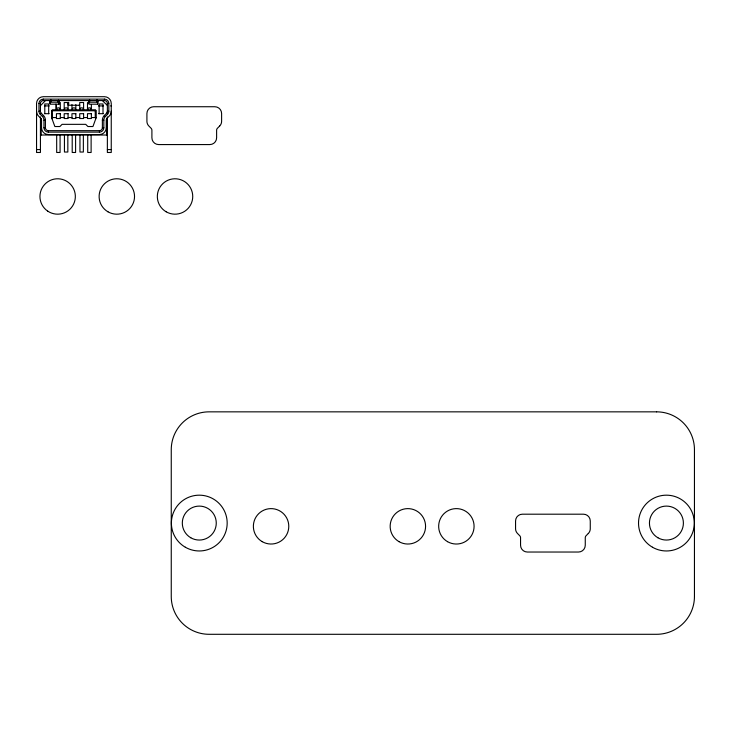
<?xml version="1.0" encoding="UTF-8"?>
<svg xmlns="http://www.w3.org/2000/svg" width="731" height="731" viewBox="0 0 731 731"><rect width="100%" height="100%" fill="white"/><g stroke="black" fill="none" stroke-linecap="round" stroke-linejoin="round"><path stroke-width="1.1" d="M41.21 135.016L41.21 118.888A3.235 2.284 89.9 0 0 40.698 118.212L38.515 116.001A6.789 6.789 0 0 1 36.55 111.222M58.763 104.423L58.379 102.185L50.613 102.185L50.613 100.129A7.749 0.503 -76 0 0 50.804 99.498M68.084 102.367L68.084 105.209L79.688 105.31M98.064 100.969L97.945 102.212M59.229 101.225L59.165 101.965M59.092 102.596L59.037 102.989M97.835 103.044L97.78 103.482M97.689 104.076L97.662 101.408M97.671 104.195L88.935 104.195L88.963 101.499M58.855 101.408L58.827 104.369M50.613 102.185L51.079 100.512M96.995 99.498A7.749 0.503 76 0 0 97.196 100.211L97.186 102.185L89.42 102.185L89.886 100.503M50.549 100.503L50.275 101.49M89.346 100.531L89.072 101.49M52.029 118.778L52.559 117.554L52.075 110.28M40.433 105.721L45.423 100.576M99.462 132.11L99.462 130.657A2.915 2.915 0 0 0 102.377 127.742L102.377 120.249A6.789 6.789 0 0 1 104.341 115.471L106.525 113.268A2.915 2.915 0 0 0 107.366 111.222L108.828 111.222L108.828 103.491A4.368 4.368 0 0 0 104.46 99.124L43.339 99.124A4.368 4.368 0 0 0 38.971 103.491L38.971 111.222A4.368 4.368 0 0 0 40.242 114.292L42.425 116.503A5.336 5.336 0 0 1 43.97 120.249L43.97 127.742A4.368 4.368 0 0 0 48.337 132.11L99.462 132.11A4.368 4.368 0 0 0 103.829 127.742L103.829 120.249A5.336 5.336 0 0 1 105.374 116.503L107.558 114.292A4.368 4.368 0 0 0 108.828 111.222M106.598 135.016L106.598 118.888A3.235 2.284 -89.9 0 1 107.101 118.212L109.284 116.001A6.789 6.789 0 0 0 111.249 111.222M52.559 110.765L95.24 110.765L95.724 110.28M40.242 114.292L41.274 113.268A2.915 2.915 0 0 1 40.433 111.222L40.433 103.491A2.915 2.915 0 0 1 43.339 100.576L43.339 99.124M42.425 116.503L43.458 115.471L41.274 113.268M43.339 100.576L104.46 100.576A2.915 2.915 0 0 1 107.366 103.491L108.828 103.491M58.379 102.523L60.317 102.523L60.317 110.207M79.725 102.523L83.599 102.523L83.599 109.796M38.971 103.491L40.433 103.491M50.147 101.454L50.128 104.195L58.864 104.195M44.454 105.913L49.242 105.913M98.557 105.913L103.345 105.913M110.683 105.913L111.231 105.913M38.971 111.222L40.433 111.222M44.646 113.68L49.114 113.68M98.685 113.68L103.153 113.68M110.683 113.68L111.231 113.68M52.559 117.554L56.442 117.554M60.317 117.554L64.2 117.554M68.084 117.554L71.958 117.554M75.841 117.554L79.725 117.554M83.599 117.554L87.482 117.554M91.366 117.554L95.24 117.554L95.77 118.778M43.97 120.249L45.423 120.249L45.423 127.742A2.915 2.915 0 0 0 48.337 130.657L48.337 132.11M102.377 120.249L103.829 120.249M43.97 127.742L45.423 127.742M102.377 127.742L103.829 127.742M48.337 130.657L99.462 130.657M40.433 135.016L107.366 135.016M36.55 149.572L40.433 149.572M107.366 149.572L111.249 149.572M79.56 105.428L79.204 104.898M102.377 100.576L107.366 105.428M106.525 113.268L107.558 114.292M104.341 115.471L105.374 116.503M97.534 101.49L97.26 100.503M58.727 101.49L58.453 100.503M96.72 100.512L97.186 102.185M57.913 100.503L58.379 102.185L58.379 100.129M50.037 103.583L49.946 102.952M88.762 103.016L88.707 102.578M49.863 102.212L49.745 100.988M88.643 101.965L88.57 101.225M107.366 103.491L107.366 113.488M107.366 116.887L107.366 152.477L111.249 152.477L111.249 103.491A6.789 6.789 0 0 0 104.46 96.702L43.339 96.702A6.789 6.789 0 0 0 36.55 103.491L36.55 152.477L40.433 152.477L40.433 116.887M104.46 99.124L104.46 100.576M103.007 113.68L103.007 103.976L99.124 103.976L99.124 113.68M95.24 110.765L95.24 117.554M91.366 104.597L91.366 109.796M91.119 109.796L91.119 109.312A1.453 1.453 0 0 0 89.666 107.859L89.182 107.859A1.453 1.453 0 0 0 87.729 109.312L87.729 109.796M91.119 134.568L91.119 152.477L87.729 152.477L87.729 134.568M89.42 102.185L89.42 100.129A7.749 0.503 -76 0 0 89.611 99.498M87.482 102.523L87.482 109.796M83.361 109.796L83.361 109.312A1.453 1.453 0 0 0 81.909 107.859L81.415 107.859A1.453 1.453 0 0 0 79.962 109.312L79.962 109.796M83.361 134.906L83.361 152.03L79.962 152.03L79.962 134.906M79.725 103.318L79.725 109.796M75.841 104.597L75.841 110.207M75.595 109.796L75.595 109.312A1.453 1.453 0 0 0 74.142 107.859L73.657 107.859A1.453 1.453 0 0 0 72.205 109.312L72.205 109.796M75.595 134.568L75.595 152.477L72.205 152.477L72.205 134.568M71.958 104.597L71.958 110.207M68.084 109.796L68.084 102.523L64.2 102.523L64.2 109.796M67.837 109.796L67.837 109.312A1.453 1.453 0 0 0 66.384 107.859L65.9 107.859A1.453 1.453 0 0 0 64.438 109.312L64.438 109.796M67.837 134.906L67.837 152.03L64.438 152.03L64.438 134.906M60.079 109.796L60.079 109.312A1.453 1.453 0 0 0 58.617 107.859L58.133 107.859A1.453 1.453 0 0 0 56.68 109.312L56.68 109.796M60.079 134.568L60.079 152.477L56.68 152.477L56.68 134.568M56.442 104.597L56.442 110.207M55.949 104.085L55.949 109.12M48.675 113.68L48.675 103.976L44.792 103.976L44.792 113.68M43.458 115.471A6.789 6.789 0 0 1 45.423 120.249M68.705 104.286A8.799 0.786 -83.9 0 1 68.714 102.303M40.708 118.203A2.915 2.915 0 0 1 41.548 120.249L41.548 127.742A6.789 6.789 0 0 0 48.337 134.531L99.462 134.531A6.789 6.789 0 0 0 106.251 127.742L106.251 120.249A2.906 2.906 0 0 1 107.101 118.203M96.218 117.554L92.947 126.527L87.903 126.527L85.719 124.343L62.08 124.343L59.896 126.527L54.852 126.527L51.59 117.554L51.59 110.765L52.559 109.796L95.24 109.796L96.218 110.765L96.218 117.554M219.647 126.034L217.454 128.245A2.915 2.915 0 0 0 216.614 130.292L216.614 137.784A6.789 6.789 0 0 1 209.824 144.574L158.691 144.574A6.789 6.789 0 0 1 151.902 137.784L151.902 130.292A2.915 2.915 0 0 0 151.061 128.245L148.877 126.034A6.789 6.789 0 0 1 146.913 121.255L146.913 113.533A6.789 6.789 0 0 1 153.702 106.735L214.813 106.735A6.789 6.789 0 0 1 221.612 113.533L221.612 121.255A6.789 6.789 0 0 1 219.647 126.034M588.3 533.493L586.107 535.704A2.915 2.915 0 0 0 585.266 537.751L585.266 545.244A6.789 6.789 0 0 1 578.477 552.033L527.353 552.033A6.789 6.789 0 0 1 520.554 545.244L520.554 537.751A2.915 2.915 0 0 0 519.714 535.704L517.53 533.493A6.789 6.789 0 0 1 515.565 528.714L515.565 520.993A6.789 6.789 0 0 1 522.354 514.195L583.475 514.195A6.789 6.789 0 0 1 590.264 520.993L590.264 528.714A6.789 6.789 0 0 1 588.3 533.493M60.317 113.68L56.442 113.68L56.442 118.523L60.317 118.523L60.317 113.68M68.084 113.68L64.2 113.68L64.2 118.523L68.084 118.523L68.084 113.68M75.841 113.68L71.958 113.68L71.958 118.523L75.841 118.523L75.841 113.68M83.599 113.68L79.725 113.68L79.725 118.523L83.599 118.523L83.599 113.68M91.366 113.68L87.482 113.68L87.482 118.523L91.366 118.523L91.366 113.68M656.612 411.845L209.093 411.845A37.838 37.838 0 0 0 171.255 449.684L171.255 596.469A37.838 37.838 0 0 0 209.093 634.298L656.612 634.298A37.838 37.838 0 0 0 694.45 596.469L694.45 449.684A37.838 37.838 0 0 0 656.612 411.845M190.8 537.778A16.977 16.977 0 0 0 216.266 523.076A16.977 16.977 0 0 0 190.8 508.374A16.977 16.977 0 0 0 190.8 537.778M185.336 547.227A27.888 27.888 0 0 0 227.177 523.076A27.888 27.888 0 0 0 185.336 498.917A27.888 27.888 0 0 0 185.336 547.227M657.927 537.778A16.977 16.977 0 0 0 683.394 523.076A16.977 16.977 0 0 0 657.927 508.374A16.977 16.977 0 0 0 657.927 537.778M652.472 547.227A27.888 27.888 0 0 0 694.313 523.076A27.888 27.888 0 0 0 652.472 498.917A27.888 27.888 0 0 0 652.472 547.227M447.518 541.662A17.708 17.708 0 0 0 474.081 526.329A17.708 17.708 0 0 0 447.518 510.987A17.708 17.708 0 0 0 447.518 541.662M399.016 541.662A17.708 17.708 0 0 0 425.57 526.329A17.708 17.708 0 0 0 399.016 510.987A17.708 17.708 0 0 0 399.016 541.662M262.228 541.662A17.708 17.708 0 0 0 288.782 526.329A17.708 17.708 0 0 0 262.228 510.987A17.708 17.708 0 0 0 262.228 541.662M47.725 211.14A17.708 17.708 0 0 0 75.302 197.745A17.708 17.708 0 0 0 49.909 180.548A17.708 17.708 0 0 0 47.725 211.14M107.969 211.807A17.708 17.708 0 0 0 134.531 196.475A17.708 17.708 0 0 0 107.969 181.142A17.708 17.708 0 0 0 107.969 211.807M166.184 211.807A17.708 17.708 0 0 0 192.737 196.475A17.708 17.708 0 0 0 166.184 181.142A17.708 17.708 0 0 0 166.184 211.807"/></g></svg>
